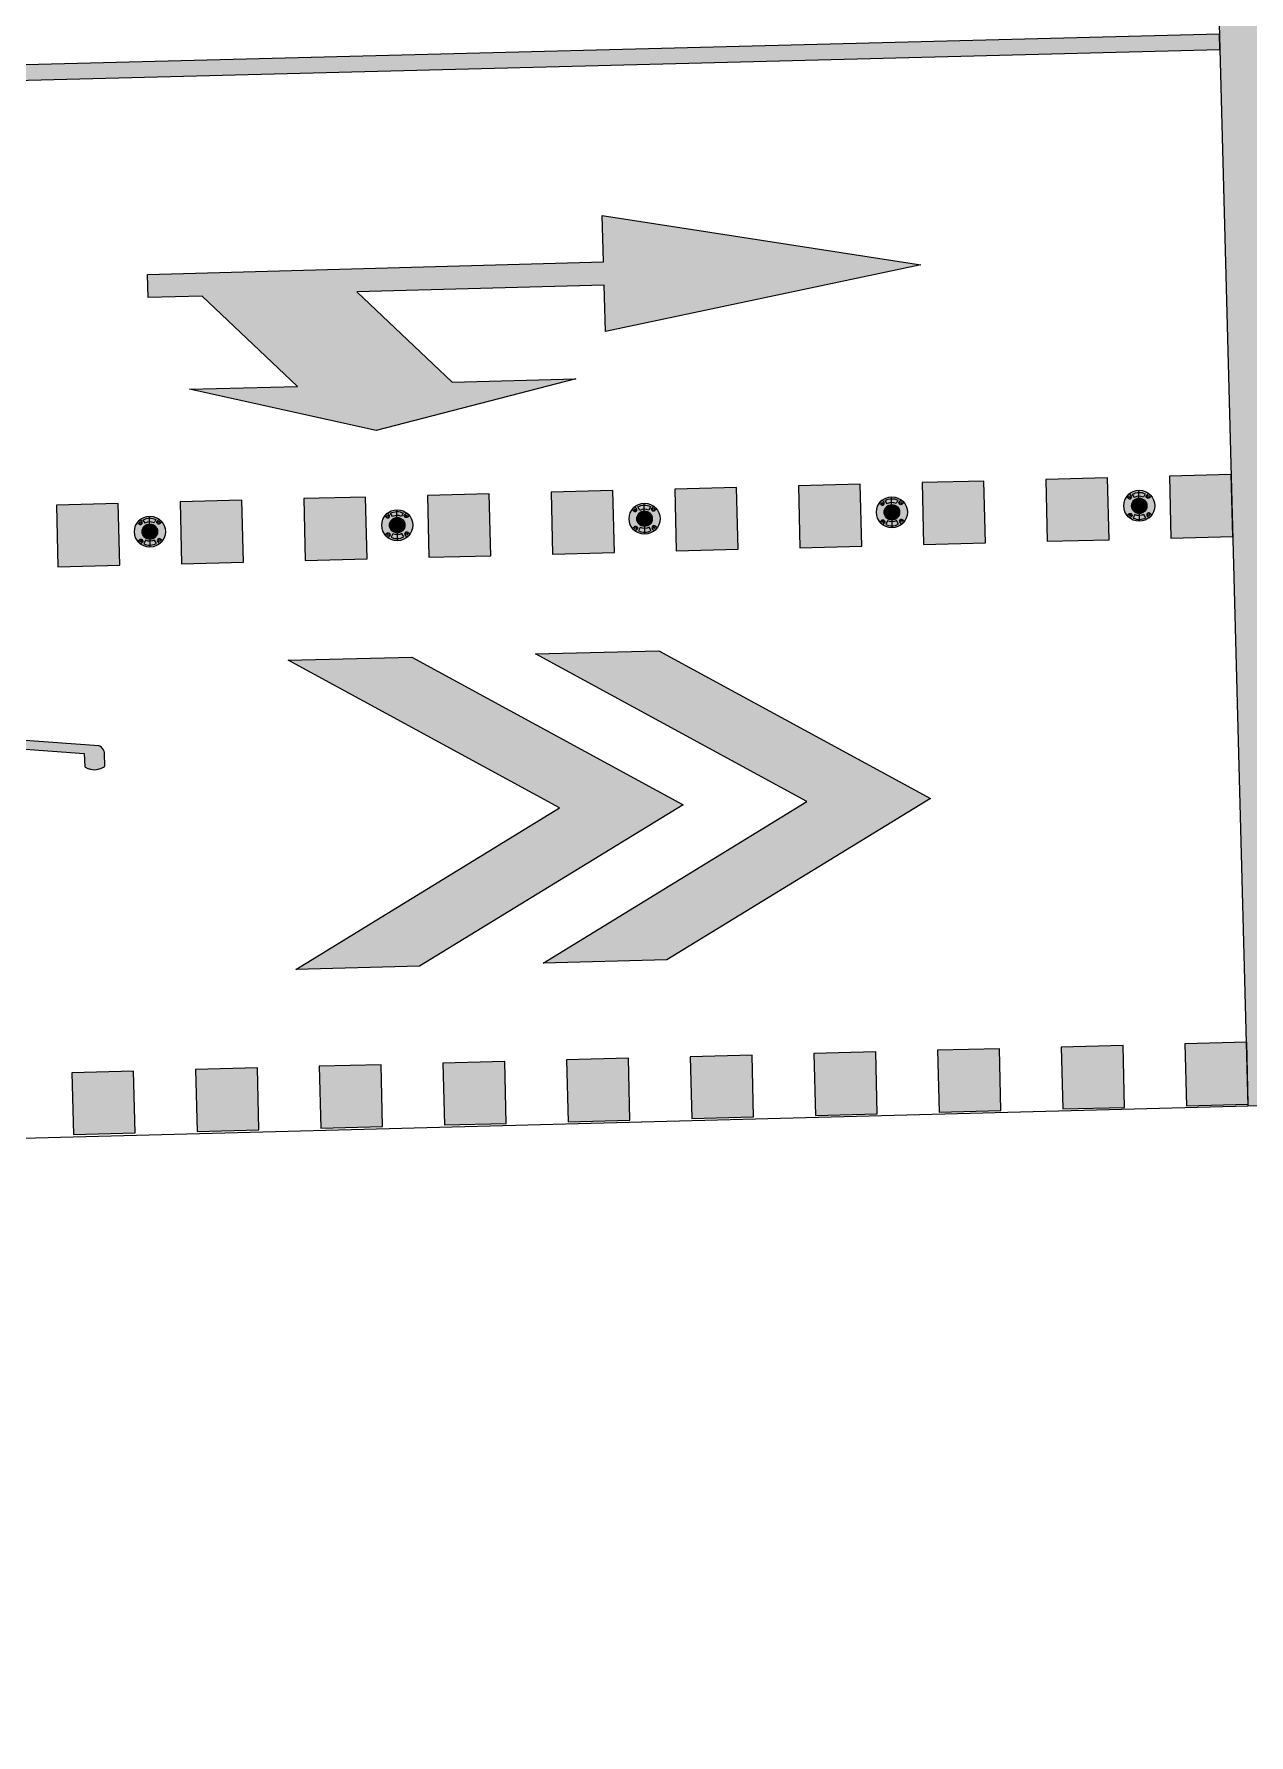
# Model space of a CAD drawing. Header units: metres. Extents: x 668617 to 675126, y 2286318 to 2293677.
# Drawn here: x 670045.86 to 670053.71, y 2287221.15 to 2287232.15 of the extents above; entities that cross this region are included whole.
import ezdxf

# ---------------------------------------------------------------- set-up
doc = ezdxf.new("R2010")
doc.units = ezdxf.units.M
doc.header["$MEASUREMENT"] = 0
for name, color, linetype in [('DMTG-B-CuadrosVerdes', 94, 'Continuous'), ('DMTG-M-VIALETON', 92, 'Continuous'), ('DMTG-PB-BANQUETAS', 251, 'Continuous'), ('DMTG-SH-CAJA BICI', 252, 'Continuous'), ('DMTG-SH-FLECHA FRENTE', 252, 'Continuous'), ('DMTG-SH-LINEA DISCONTINUA', 252, 'Continuous'), ('DMTG-SH-SOLO BUS BICI', 252, 'Continuous')]:
    doc.layers.add(name, color=color, linetype=linetype)

# ---------------------------------------------------------------- blocks, each defined once
blk = doc.blocks.new('*U200')
h = blk.add_hatch(color=252)
h.dxf.hatch_style = 1
h.paths.add_polyline_path([(12.453, -1.6), (12.453, -1.2), (0, -1.2), (0, -1.6)])
h.paths.add_polyline_path([(12.453, -5.6), (0, -5.6), (0, -6), (12.453, -6)])
at = {"color": 252}
blk.add_lwpolyline([(0, -6), (12.453, -6), (12.453, -5.6), (0, -5.6)], close=True, dxfattribs=at)
blk = doc.blocks.new('*U181')
h = blk.add_hatch(color=256)
h.dxf.hatch_style = 1
h.paths.add_polyline_path([(-0.005, 3.672), (0.395, 3.672), (0.395, 4.072), (-0.005, 4.072)])
h = blk.add_hatch(color=256)
h.dxf.hatch_style = 1
h.paths.add_polyline_path([(0.795, 3.672), (1.195, 3.672), (1.195, 4.072), (0.795, 4.072)])
h = blk.add_hatch(color=256)
h.dxf.hatch_style = 1
h.paths.add_polyline_path([(0.795, 3.672), (1.195, 3.672), (1.195, 4.072), (0.795, 4.072)])
h = blk.add_hatch(color=256)
h.dxf.hatch_style = 1
h.paths.add_polyline_path([(1.595, 3.672), (1.995, 3.672), (1.995, 4.072), (1.595, 4.072)])
h = blk.add_hatch(color=256)
h.dxf.hatch_style = 1
h.paths.add_polyline_path([(1.595, 3.672), (1.995, 3.672), (1.995, 4.072), (1.595, 4.072)])
h = blk.add_hatch(color=256)
h.dxf.hatch_style = 1
h.paths.add_polyline_path([(2.395, 3.672), (2.795, 3.672), (2.795, 4.072), (2.395, 4.072)])
h = blk.add_hatch(color=256)
h.dxf.hatch_style = 1
h.paths.add_polyline_path([(2.395, 3.672), (2.795, 3.672), (2.795, 4.072), (2.395, 4.072)])
h = blk.add_hatch(color=256)
h.dxf.hatch_style = 1
h.paths.add_polyline_path([(3.195, 3.672), (3.595, 3.672), (3.595, 4.072), (3.195, 4.072)])
h = blk.add_hatch(color=256)
h.dxf.hatch_style = 1
h.paths.add_polyline_path([(3.195, 3.672), (3.595, 3.672), (3.595, 4.072), (3.195, 4.072)])
h = blk.add_hatch(color=256)
h.dxf.hatch_style = 1
h.paths.add_polyline_path([(3.995, 3.672), (4.395, 3.672), (4.395, 4.072), (3.995, 4.072)])
h = blk.add_hatch(color=256)
h.dxf.hatch_style = 1
h.paths.add_polyline_path([(3.995, 3.672), (4.395, 3.672), (4.395, 4.072), (3.995, 4.072)])
h = blk.add_hatch(color=256)
h.dxf.hatch_style = 1
h.paths.add_polyline_path([(4.795, 3.672), (5.195, 3.672), (5.195, 4.072), (4.795, 4.072)])
h = blk.add_hatch(color=256)
h.dxf.hatch_style = 1
h.paths.add_polyline_path([(4.795, 3.672), (5.195, 3.672), (5.195, 4.072), (4.795, 4.072)])
h = blk.add_hatch(color=256)
h.dxf.hatch_style = 1
h.paths.add_polyline_path([(5.595, 3.672), (5.995, 3.672), (5.995, 4.072), (5.595, 4.072)])
h = blk.add_hatch(color=256)
h.dxf.hatch_style = 1
h.paths.add_polyline_path([(5.595, 3.672), (5.995, 3.672), (5.995, 4.072), (5.595, 4.072)])
h = blk.add_hatch(color=256)
h.dxf.hatch_style = 1
h.paths.add_polyline_path([(6.395, 3.672), (6.795, 3.672), (6.795, 4.072), (6.395, 4.072)])
h = blk.add_hatch(color=256)
h.dxf.hatch_style = 1
h.paths.add_polyline_path([(6.395, 3.672), (6.795, 3.672), (6.795, 4.072), (6.395, 4.072)])
h = blk.add_hatch(color=256)
h.dxf.hatch_style = 1
h.paths.add_polyline_path([(7.195, 3.672), (7.595, 3.672), (7.595, 4.072), (7.195, 4.072)])
h = blk.add_hatch(color=256)
h.dxf.hatch_style = 1
h.paths.add_polyline_path([(7.195, 3.672), (7.595, 3.672), (7.595, 4.072), (7.195, 4.072)])
h = blk.add_hatch(color=256)
h.dxf.hatch_style = 1
h.paths.add_polyline_path([(0, 0), (0.4, 0), (0.4, 0.4), (0, 0.4)])
h = blk.add_hatch(color=256)
h.dxf.hatch_style = 1
h.paths.add_polyline_path([(0.8, 0), (1.2, 0), (1.2, 0.4), (0.8, 0.4)])
h = blk.add_hatch(color=256)
h.dxf.hatch_style = 1
h.paths.add_polyline_path([(0.8, 0), (1.2, 0), (1.2, 0.4), (0.8, 0.4)])
h = blk.add_hatch(color=256)
h.dxf.hatch_style = 1
h.paths.add_polyline_path([(1.6, 0), (2, 0), (2, 0.4), (1.6, 0.4)])
h = blk.add_hatch(color=256)
h.dxf.hatch_style = 1
h.paths.add_polyline_path([(1.6, 0), (2, 0), (2, 0.4), (1.6, 0.4)])
h = blk.add_hatch(color=256)
h.dxf.hatch_style = 1
h.paths.add_polyline_path([(2.4, 0), (2.8, 0), (2.8, 0.4), (2.4, 0.4)])
h = blk.add_hatch(color=256)
h.dxf.hatch_style = 1
h.paths.add_polyline_path([(2.4, 0), (2.8, 0), (2.8, 0.4), (2.4, 0.4)])
h = blk.add_hatch(color=256)
h.dxf.hatch_style = 1
h.paths.add_polyline_path([(3.2, 0), (3.6, 0), (3.6, 0.4), (3.2, 0.4)])
h = blk.add_hatch(color=256)
h.dxf.hatch_style = 1
h.paths.add_polyline_path([(3.2, 0), (3.6, 0), (3.6, 0.4), (3.2, 0.4)])
h = blk.add_hatch(color=256)
h.dxf.hatch_style = 1
h.paths.add_polyline_path([(4, 0), (4.4, 0), (4.4, 0.4), (4, 0.4)])
h = blk.add_hatch(color=256)
h.dxf.hatch_style = 1
h.paths.add_polyline_path([(4, 0), (4.4, 0), (4.4, 0.4), (4, 0.4)])
h = blk.add_hatch(color=256)
h.dxf.hatch_style = 1
h.paths.add_polyline_path([(4.8, 0), (5.2, 0), (5.2, 0.4), (4.8, 0.4)])
h = blk.add_hatch(color=256)
h.dxf.hatch_style = 1
h.paths.add_polyline_path([(4.8, 0), (5.2, 0), (5.2, 0.4), (4.8, 0.4)])
h = blk.add_hatch(color=256)
h.dxf.hatch_style = 1
h.paths.add_polyline_path([(5.6, 0), (6, 0), (6, 0.4), (5.6, 0.4)])
h = blk.add_hatch(color=256)
h.dxf.hatch_style = 1
h.paths.add_polyline_path([(5.6, 0), (6, 0), (6, 0.4), (5.6, 0.4)])
h = blk.add_hatch(color=256)
h.dxf.hatch_style = 1
h.paths.add_polyline_path([(6.4, 0), (6.8, 0), (6.8, 0.4), (6.4, 0.4)])
h = blk.add_hatch(color=256)
h.dxf.hatch_style = 1
h.paths.add_polyline_path([(6.4, 0), (6.8, 0), (6.8, 0.4), (6.4, 0.4)])
h = blk.add_hatch(color=256)
h.dxf.hatch_style = 1
h.paths.add_polyline_path([(7.2, 0), (7.6, 0), (7.6, 0.4), (7.2, 0.4)])
h = blk.add_hatch(color=256)
h.dxf.hatch_style = 1
h.paths.add_polyline_path([(7.2, 0), (7.6, 0), (7.6, 0.4), (7.2, 0.4)])
for points in [[(-0.005, 3.672), (0.395, 3.672), (0.395, 4.072), (-0.005, 4.072)], [(0.795, 3.672), (1.195, 3.672), (1.195, 4.072), (0.795, 4.072)], [(0.795, 3.672), (1.195, 3.672), (1.195, 4.072), (0.795, 4.072)], [(1.595, 3.672), (1.995, 3.672), (1.995, 4.072), (1.595, 4.072)], [(1.595, 3.672), (1.995, 3.672), (1.995, 4.072), (1.595, 4.072)], [(2.395, 3.672), (2.795, 3.672), (2.795, 4.072), (2.395, 4.072)], [(2.395, 3.672), (2.795, 3.672), (2.795, 4.072), (2.395, 4.072)], [(3.195, 3.672), (3.595, 3.672), (3.595, 4.072), (3.195, 4.072)], [(3.195, 3.672), (3.595, 3.672), (3.595, 4.072), (3.195, 4.072)], [(3.995, 3.672), (4.395, 3.672), (4.395, 4.072), (3.995, 4.072)], [(3.995, 3.672), (4.395, 3.672), (4.395, 4.072), (3.995, 4.072)], [(4.795, 3.672), (5.195, 3.672), (5.195, 4.072), (4.795, 4.072)], [(4.795, 3.672), (5.195, 3.672), (5.195, 4.072), (4.795, 4.072)], [(5.595, 3.672), (5.995, 3.672), (5.995, 4.072), (5.595, 4.072)], [(5.595, 3.672), (5.995, 3.672), (5.995, 4.072), (5.595, 4.072)], [(6.395, 3.672), (6.795, 3.672), (6.795, 4.072), (6.395, 4.072)], [(6.395, 3.672), (6.795, 3.672), (6.795, 4.072), (6.395, 4.072)], [(7.195, 3.672), (7.595, 3.672), (7.595, 4.072), (7.195, 4.072)], [(7.195, 3.672), (7.595, 3.672), (7.595, 4.072), (7.195, 4.072)], [(0, 0), (0.4, 0), (0.4, 0.4), (0, 0.4)], [(0.8, 0), (1.2, 0), (1.2, 0.4), (0.8, 0.4)], [(0.8, 0), (1.2, 0), (1.2, 0.4), (0.8, 0.4)], [(1.6, 0), (2, 0), (2, 0.4), (1.6, 0.4)], [(1.6, 0), (2, 0), (2, 0.4), (1.6, 0.4)], [(2.4, 0), (2.8, 0), (2.8, 0.4), (2.4, 0.4)], [(2.4, 0), (2.8, 0), (2.8, 0.4), (2.4, 0.4)], [(3.2, 0), (3.6, 0), (3.6, 0.4), (3.2, 0.4)], [(3.2, 0), (3.6, 0), (3.6, 0.4), (3.2, 0.4)], [(4, 0), (4.4, 0), (4.4, 0.4), (4, 0.4)], [(4, 0), (4.4, 0), (4.4, 0.4), (4, 0.4)], [(4.8, 0), (5.2, 0), (5.2, 0.4), (4.8, 0.4)], [(4.8, 0), (5.2, 0), (5.2, 0.4), (4.8, 0.4)], [(5.6, 0), (6, 0), (6, 0.4), (5.6, 0.4)], [(5.6, 0), (6, 0), (6, 0.4), (5.6, 0.4)], [(6.4, 0), (6.8, 0), (6.8, 0.4), (6.4, 0.4)], [(6.4, 0), (6.8, 0), (6.8, 0.4), (6.4, 0.4)], [(7.2, 0), (7.6, 0), (7.6, 0.4), (7.2, 0.4)], [(7.2, 0), (7.6, 0), (7.6, 0.4), (7.2, 0.4)]]:
    blk.add_lwpolyline(points, close=True)
blk = doc.blocks.new('*U228')
at = {"ltscale": 50}
h = blk.add_hatch(color=252, dxfattribs=at)
h.dxf.hatch_style = 1
h.paths.add_polyline_path([(49.363, -16.922), (50.363, -15.192), (51.363, -16.922), (51.363, -16.123), (50.363, -14.392), (49.363, -16.123)])
h = blk.add_hatch(color=252, dxfattribs=at)
h.dxf.hatch_style = 1
h.paths.add_polyline_path([(49.363, -18.522), (50.363, -16.791), (51.363, -18.522), (51.363, -17.722), (50.363, -15.991), (49.363, -17.722)])
h = blk.add_hatch(color=252)
h.dxf.hatch_style = 1
h.paths.add_polyline_path([(51.416, -21.845), (51.411, -21.779), (51.402, -21.706), (51.396, -21.656), (51.387, -21.604), (51.378, -21.556), (51.369, -21.511), (51.36, -21.471), (51.348, -21.422), (51.339, -21.391), (51.329, -21.357), (51.316, -21.317), (51.301, -21.273), (51.28, -21.222), (51.257, -21.17), (51.233, -21.122), (51.212, -21.086), (51.189, -21.05), (51.17, -21.025), (51.149, -21), (51.134, -20.983), (51.118, -20.967), (51.104, -20.956), (51.084, -20.94), (51.065, -20.928), (51.048, -20.919), (51.029, -20.912), (51.011, -20.907), (50.993, -20.903), (50.972, -20.902), (50.967, -20.902), (50.953, -20.903), (50.938, -20.906), (50.925, -20.909), (50.911, -20.914), (50.897, -20.92), (50.884, -20.927), (50.87, -20.936), (50.857, -20.946), (50.845, -20.956), (50.84, -20.961), (50.832, -20.969), (50.82, -20.982), (50.808, -20.996), (50.802, -21.004), (50.797, -21.011), (50.787, -21.024), (50.782, -21.031), (50.775, -21.042), (50.771, -21.049), (50.765, -21.06), (50.76, -21.069), (50.754, -21.079), (50.749, -21.088), (50.634, -20.952), (50.666, -20.602), (50.73, -20.608), (50.759, -20.582), (50.774, -20.566), (50.767, -20.509), (50.758, -20.477), (50.752, -20.464), (50.748, -20.456), (50.743, -20.448), (50.737, -20.443), (50.733, -20.439), (50.728, -20.437), (50.723, -20.436), (50.715, -20.437), (50.71, -20.439), (50.703, -20.443), (50.677, -20.452), (50.655, -20.456), (50.639, -20.455), (50.608, -20.45), (50.553, -20.435), (50.55, -20.436), (50.543, -20.44), (50.536, -20.445), (50.531, -20.452), (50.526, -20.46), (50.522, -20.469), (50.519, -20.479), (50.514, -20.5), (50.511, -20.522), (50.509, -20.567), (50.565, -20.591), (50.628, -20.598), (50.517, -21.731), (50.494, -21.732), (50.472, -21.731), (50.452, -21.729), (50.431, -21.725), (50.412, -21.72), (50.394, -21.712), (50.377, -21.703), (50.361, -21.69), (50.346, -21.676), (50.332, -21.659), (50.318, -21.639), (50.303, -21.613), (50.291, -21.589), (50.277, -21.557), (50.256, -21.5), (50.215, -21.368), (49.892, -20.264), (49.932, -19.855), (50.017, -19.854), (50.021, -19.851), (50.024, -19.845), (50.027, -19.84), (50.029, -19.834), (50.032, -19.827), (50.033, -19.823), (50.035, -19.817), (50.037, -19.805), (50.039, -19.789), (50.038, -19.778), (50.036, -19.768), (50.035, -19.761), (50.032, -19.751), (50.028, -19.742), (50.025, -19.737), (50.023, -19.732), (50.019, -19.726), (50.016, -19.723), (49.937, -19.723), (49.929, -19.724), (49.92, -19.726), (49.911, -19.73), (49.902, -19.735), (49.894, -19.742), (49.888, -19.753), (49.886, -19.759), (49.769, -20.95), (49.764, -20.947), (49.752, -20.941), (49.738, -20.935), (49.709, -20.925), (49.694, -20.92), (49.682, -20.917), (49.671, -20.915), (49.661, -20.914), (49.658, -20.913), (49.652, -20.914), (49.633, -20.915), (49.615, -20.919), (49.597, -20.925), (49.58, -20.933), (49.563, -20.943), (49.546, -20.955), (49.53, -20.968), (49.514, -20.984), (49.495, -21.006), (49.483, -21.022), (49.469, -21.042), (49.455, -21.065), (49.442, -21.088), (49.428, -21.115), (49.404, -21.169), (49.383, -21.23), (49.363, -21.296), (49.344, -21.378), (49.331, -21.445), (49.316, -21.561), (49.311, -21.613), (49.306, -21.694), (49.304, -21.785), (49.305, -21.889), (49.308, -21.969), (49.315, -22.063), (49.333, -22.203), (49.349, -22.293), (49.356, -22.324), (49.366, -22.365), (49.375, -22.405), (49.389, -22.452), (49.396, -22.478), (49.405, -22.504), (49.424, -22.558), (49.446, -22.614), (49.474, -22.676), (49.502, -22.725), (49.525, -22.762), (49.544, -22.789), (49.568, -22.818), (49.576, -22.827), (49.585, -22.837), (49.593, -22.845), (49.601, -22.853), (49.609, -22.86), (49.618, -22.867), (49.629, -22.876), (49.638, -22.882), (49.648, -22.889), (49.654, -22.893), (49.661, -22.897), (49.672, -22.902), (49.68, -22.905), (49.688, -22.909), (49.695, -22.911), (49.704, -22.914), (49.711, -22.916), (49.718, -22.918), (49.727, -22.919), (49.735, -22.92), (49.742, -22.921), (49.752, -22.922), (49.758, -22.92), (49.768, -22.917), (49.78, -22.914), (49.796, -22.907), (49.812, -22.898), (49.83, -22.887), (49.846, -22.875), (49.862, -22.861), (49.877, -22.847), (49.893, -22.83), (49.908, -22.812), (49.923, -22.792), (49.937, -22.771), (49.95, -22.748), (49.963, -22.726), (49.976, -22.701), (49.998, -22.651), (50.012, -22.617), (50.025, -22.577), (50.042, -22.525), (50.058, -22.461), (50.068, -22.418), (50.081, -22.349), (50.088, -22.299), (50.094, -22.242), (50.101, -22.177), (50.104, -22.108), (50.107, -22.025), (50.106, -21.957), (50.105, -21.928), (50.104, -21.898), (50.102, -21.859), (50.098, -21.811), (50.094, -21.764), (50.087, -21.712), (50.083, -21.677), (50.074, -21.626), (50.064, -21.571), (50.052, -21.51), (50.037, -21.45), (50.022, -21.394), (50.006, -21.344), (49.984, -21.28), (49.965, -21.231), (49.945, -21.187), (49.926, -21.149), (49.901, -21.103), (49.891, -21.088), (49.876, -21.065), (49.852, -21.031), (49.833, -21.009), (49.821, -20.996), (49.862, -20.595), (50.181, -21.673), (50.196, -21.718), (50.207, -21.747), (50.22, -21.779), (50.235, -21.815), (50.248, -21.845), (50.263, -21.873), (50.275, -21.895), (50.288, -21.916), (50.301, -21.937), (50.318, -21.959), (50.334, -21.976), (50.351, -21.993), (50.368, -22.005), (50.381, -22.013), (50.389, -22.017), (50.39, -22.025), (50.391, -22.05), (50.395, -22.08), (50.398, -22.104), (50.402, -22.131), (50.406, -22.15), (50.412, -22.175), (50.421, -22.205), (50.428, -22.225), (50.379, -22.385), (50.355, -22.385), (50.354, -22.386), (50.35, -22.388), (50.347, -22.391), (50.344, -22.396), (50.342, -22.402), (50.34, -22.409), (50.339, -22.417), (50.338, -22.434), (50.341, -22.451), (50.343, -22.459), (50.345, -22.466), (50.348, -22.471), (50.351, -22.476), (50.355, -22.479), (50.359, -22.482), (50.361, -22.482), (50.362, -22.482), (50.457, -22.481), (50.46, -22.48), (50.463, -22.477), (50.466, -22.473), (50.469, -22.467), (50.471, -22.461), (50.472, -22.453), (50.473, -22.437), (50.472, -22.419), (50.468, -22.404), (50.465, -22.398), (50.462, -22.393), (50.458, -22.389), (50.455, -22.386), (50.451, -22.385), (50.45, -22.385), (50.436, -22.385), (50.464, -22.296), (50.47, -22.305), (50.484, -22.318), (50.491, -22.324), (50.498, -22.328), (50.505, -22.331), (50.513, -22.334), (50.521, -22.335), (50.524, -22.335), (50.527, -22.335), (50.533, -22.335), (50.544, -22.332), (50.555, -22.327), (50.565, -22.319), (50.574, -22.309), (50.582, -22.298), (50.59, -22.285), (50.597, -22.269), (50.608, -22.237), (50.613, -22.22), (50.621, -22.186), (50.627, -22.149), (50.63, -22.115), (50.632, -22.099), (50.633, -22.088), (50.634, -22.074), (50.641, -22.133), (50.648, -22.175), (50.661, -22.249), (50.674, -22.313), (50.689, -22.375), (50.705, -22.434), (50.726, -22.498), (50.762, -22.596), (50.789, -22.654), (50.816, -22.706), (50.841, -22.745), (50.868, -22.784), (50.899, -22.821), (50.921, -22.842), (50.939, -22.859), (50.952, -22.869), (50.967, -22.879), (50.972, -22.882), (50.986, -22.889), (50.998, -22.895), (51.004, -22.897), (51.019, -22.903), (51.037, -22.907), (51.054, -22.91), (51.063, -22.91), (51.07, -22.91), (51.076, -22.91), (51.084, -22.909), (51.103, -22.906), (51.121, -22.901), (51.138, -22.894), (51.155, -22.885), (51.173, -22.873), (51.189, -22.861), (51.205, -22.846), (51.22, -22.83), (51.236, -22.812), (51.25, -22.792), (51.262, -22.774), (51.278, -22.747), (51.291, -22.724), (51.303, -22.698), (51.317, -22.667), (51.324, -22.65), (51.329, -22.636), (51.334, -22.621), (51.339, -22.61), (51.343, -22.597), (51.349, -22.577), (51.358, -22.548), (51.364, -22.526), (51.37, -22.503), (51.376, -22.477), (51.382, -22.449), (51.387, -22.426), (51.391, -22.403), (51.396, -22.373), (51.401, -22.34), (51.409, -22.285), (51.416, -22.21), (51.42, -22.145), (51.422, -22.075), (51.423, -22.025), (51.421, -21.926)])
h.paths.add_polyline_path([(50.974, -21.956), (50.976, -21.97), (50.979, -21.98), (50.982, -21.992), (50.987, -22.006), (50.993, -22.019), (50.997, -22.026), (51.001, -22.031), (51.008, -22.04), (51.016, -22.046), (51.023, -22.049), (51.027, -22.05), (51.032, -22.049), (51.037, -22.048), (51.042, -22.045), (51.046, -22.041), (51.05, -22.037), (51.054, -22.031), (51.058, -22.024), (51.064, -22.009), (51.069, -21.99), (51.073, -21.969), (51.074, -21.946), (51.074, -21.921), (51.073, -21.903), (51.07, -21.88), (51.066, -21.86), (51.061, -21.843), (51.055, -21.827), (51.049, -21.814), (51.041, -21.803), (51.033, -21.794), (51.028, -21.79), (50.814, -21.245), (50.826, -21.224), (50.845, -21.195), (50.857, -21.18), (50.869, -21.166), (50.88, -21.154), (50.891, -21.145), (50.902, -21.136), (50.912, -21.129), (50.923, -21.123), (50.933, -21.119), (50.944, -21.115), (50.955, -21.112), (50.965, -21.111), (50.977, -21.111), (50.985, -21.112), (51.002, -21.114), (51.011, -21.116), (51.027, -21.121), (51.048, -21.129), (51.064, -21.138), (51.085, -21.153), (51.099, -21.165), (51.112, -21.178), (51.125, -21.192), (51.138, -21.208), (51.149, -21.224), (51.162, -21.241), (51.174, -21.262), (51.184, -21.279), (51.194, -21.297), (51.204, -21.318), (51.216, -21.343), (51.231, -21.377), (51.247, -21.42), (51.264, -21.47), (51.281, -21.531), (51.301, -21.616), (51.32, -21.731), (51.332, -21.843), (51.337, -21.936), (51.339, -22.05), (51.332, -22.147), (51.324, -22.229), (51.316, -22.284), (51.3, -22.364), (51.278, -22.438), (51.253, -22.514), (51.216, -22.583), (51.197, -22.612), (51.18, -22.634), (51.158, -22.656), (51.14, -22.671), (51.124, -22.681), (51.109, -22.689), (51.097, -22.693), (51.081, -22.697), (51.059, -22.699), (51.049, -22.699), (51.033, -22.697), (51.02, -22.694), (51.005, -22.689), (50.977, -22.675), (50.962, -22.664), (50.941, -22.647), (50.919, -22.623), (50.899, -22.599), (50.881, -22.575), (50.864, -22.547), (50.844, -22.511), (50.829, -22.481), (50.81, -22.438), (50.794, -22.395), (50.779, -22.349), (50.766, -22.306), (50.755, -22.263), (50.744, -22.217), (50.735, -22.174), (50.726, -22.118), (50.719, -22.075), (50.715, -22.039), (50.711, -21.992), (50.705, -21.923), (50.703, -21.882)], flags=16)
h.paths.add_polyline_path([(50.704, -21.725), (50.706, -21.685), (50.71, -21.637), (50.714, -21.601), (50.717, -21.575), (50.721, -21.549), (50.724, -21.53), (50.726, -21.516), (50.729, -21.503), (50.731, -21.488), (50.734, -21.474), (50.737, -21.46), (50.741, -21.445), (50.744, -21.432), (50.749, -21.415), (50.753, -21.398), (50.759, -21.379), (50.765, -21.36), (50.77, -21.344), (50.776, -21.328), (50.782, -21.312), (50.788, -21.299), (50.949, -21.711)], flags=16)
h.paths.add_polyline_path([(50.615, -21.729), (50.565, -21.731), (50.631, -21.043), (50.683, -21.103), (50.721, -21.151), (50.687, -21.245), (50.659, -21.358), (50.639, -21.47), (50.632, -21.531)], flags=16)
h.paths.add_polyline_path([(50.567, -21.924), (50.571, -21.936), (50.574, -21.95), (50.58, -21.976), (50.582, -21.988), (50.584, -22.004), (50.586, -22.028), (50.586, -22.05), (50.586, -22.065), (50.585, -22.097), (50.584, -22.103), (50.582, -22.121), (50.579, -22.137), (50.575, -22.151), (50.572, -22.164), (50.569, -22.171), (50.565, -22.18), (50.562, -22.187), (50.559, -22.193), (50.553, -22.203), (50.547, -22.21), (50.541, -22.216), (50.538, -22.218), (50.535, -22.22), (50.528, -22.223), (50.522, -22.224), (50.514, -22.224), (50.507, -22.223), (50.5, -22.219), (50.494, -22.215), (50.49, -22.211), (50.53, -22.082), (50.531, -22.078), (50.531, -22.074), (50.532, -22.07), (50.532, -22.066), (50.532, -22.059), (50.532, -22.053), (50.531, -22.05), (50.531, -22.046), (50.53, -22.04), (50.529, -22.035), (50.528, -22.031), (50.528, -22.029), (50.526, -22.025), (50.525, -22.021), (50.524, -22.018), (50.522, -22.014), (50.521, -22.011), (50.519, -22.008), (50.517, -22.006), (50.515, -22.004), (50.514, -22.003), (50.513, -22.003), (50.512, -22.002), (50.511, -22.002), (50.511, -22.001), (50.51, -22.001), (50.509, -22.001), (50.509, -22.001), (50.509, -22.001), (50.508, -22.001), (50.507, -22.001), (50.507, -22.001), (50.506, -22.001), (50.505, -22.001), (50.504, -22.001), (50.503, -22.001), (50.502, -22.002), (50.501, -22.003), (50.5, -22.003), (50.5, -22.004), (50.498, -22.005), (50.497, -22.007), (50.497, -22.008), (50.496, -22.01), (50.495, -22.012), (50.494, -22.014), (50.492, -22.018), (50.453, -22.145), (50.448, -22.128), (50.442, -22.105), (50.437, -22.077), (50.435, -22.053), (50.433, -22.035), (50.433, -22.017), (50.433, -21.985), (50.436, -21.957), (50.438, -21.939), (50.441, -21.925), (50.446, -21.906), (50.449, -21.898), (50.452, -21.89), (50.454, -21.885), (50.457, -21.878), (50.462, -21.87), (50.466, -21.864), (50.472, -21.855), (50.479, -21.849), (50.485, -21.845), (50.492, -21.842), (50.5, -21.841), (50.508, -21.842), (50.515, -21.845), (50.521, -21.848), (50.527, -21.853), (50.532, -21.858), (50.537, -21.863), (50.543, -21.871), (50.551, -21.884), (50.557, -21.897), (50.563, -21.912)], flags=16)
h.paths.add_polyline_path([(50.021, -21.902), (50.023, -21.964), (50.023, -22.042), (50.021, -22.131), (50.012, -22.234), (49.989, -22.354), (49.966, -22.448), (49.945, -22.506), (49.925, -22.553), (49.887, -22.619), (49.859, -22.654), (49.837, -22.674), (49.82, -22.687), (49.807, -22.695), (49.791, -22.702), (49.775, -22.707), (49.76, -22.71), (49.743, -22.712), (49.727, -22.71), (49.712, -22.708), (49.694, -22.702), (49.679, -22.695), (49.663, -22.686), (49.646, -22.675), (49.632, -22.663), (49.619, -22.652), (49.608, -22.64), (49.601, -22.632), (49.588, -22.615), (49.576, -22.6), (49.563, -22.58), (49.549, -22.559), (49.539, -22.541), (49.532, -22.528), (49.525, -22.514), (49.515, -22.493), (49.509, -22.48), (49.5, -22.46), (49.493, -22.441), (49.484, -22.42), (49.476, -22.397), (49.468, -22.372), (49.459, -22.343), (49.452, -22.319), (49.442, -22.281), (49.434, -22.252), (49.428, -22.222), (49.423, -22.196), (49.415, -22.158), (49.409, -22.12), (49.404, -22.086), (49.399, -22.04), (49.395, -22.005), (49.392, -21.962), (49.39, -21.932), (49.389, -21.902), (49.387, -21.844), (49.388, -21.766), (49.391, -21.693), (49.397, -21.632), (49.41, -21.536), (49.428, -21.447), (49.444, -21.387), (49.468, -21.321), (49.496, -21.261), (49.519, -21.224), (49.535, -21.202), (49.556, -21.178), (49.575, -21.16), (49.593, -21.146), (49.608, -21.139), (49.624, -21.132), (49.634, -21.128), (49.645, -21.126), (49.667, -21.123), (49.689, -21.125), (49.711, -21.131), (49.73, -21.139), (49.749, -21.15), (49.688, -21.788), (49.684, -21.79), (49.679, -21.793), (49.675, -21.797), (49.671, -21.803), (49.664, -21.816), (49.659, -21.831), (49.654, -21.85), (49.651, -21.872), (49.649, -21.893), (49.65, -21.919), (49.652, -21.945), (49.657, -21.969), (49.662, -21.991), (49.67, -22.011), (49.674, -22.02), (49.678, -22.027), (49.682, -22.033), (49.684, -22.035), (49.688, -22.039), (49.692, -22.043), (49.698, -22.047), (49.703, -22.049), (49.708, -22.049), (49.714, -22.049), (49.719, -22.047), (49.724, -22.044), (49.728, -22.039), (49.733, -22.033), (49.737, -22.027), (49.74, -22.019), (49.744, -22.011), (49.749, -21.991), (49.753, -21.969), (49.755, -21.944), (49.754, -21.918), (49.753, -21.895), (49.749, -21.874), (49.745, -21.855), (49.739, -21.837), (49.802, -21.195), (49.824, -21.221), (49.844, -21.248), (49.865, -21.282), (49.882, -21.313), (49.9, -21.351), (49.919, -21.395), (49.934, -21.436), (49.951, -21.486), (49.963, -21.531), (49.975, -21.577), (49.986, -21.63), (49.993, -21.664), (50.003, -21.723), (50.011, -21.784), (50.016, -21.834)], flags=16)
for points in [[(49.363, -16.922), (49.363, -16.123), (50.363, -14.392), (51.363, -16.123), (51.363, -16.922), (50.363, -15.192), (49.363, -16.922)], [(49.363, -18.522), (49.363, -17.722), (50.363, -15.991), (51.363, -17.722), (51.363, -18.522), (50.363, -16.791), (49.363, -18.522)], [(49.892, -20.264), (49.932, -19.855), (50.017, -19.854), (50.021, -19.851), (50.024, -19.845), (50.027, -19.84), (50.029, -19.834), (50.032, -19.827), (50.033, -19.823), (50.035, -19.817), (50.037, -19.805), (50.039, -19.789), (50.038, -19.778), (50.036, -19.768), (50.035, -19.761), (50.032, -19.751), (50.028, -19.742), (50.025, -19.737), (50.023, -19.732), (50.019, -19.726), (50.016, -19.723), (49.937, -19.723), (49.929, -19.724), (49.92, -19.726), (49.911, -19.73), (49.902, -19.735), (49.894, -19.742), (49.888, -19.753), (49.886, -19.759), (49.769, -20.95)], [(49.856, -20.063), (49.856, -20.063)]]:
    blk.add_lwpolyline(points)
blk = doc.blocks.new('*U156')
blk.add_hatch(color=252).paths.add_polyline_path([(0.001, -0.05), (44.99, 1.032), (44.988, 1.132), (-0.001, 0.05)])
blk.add_lwpolyline([(0.001, -0.05), (44.99, 1.032), (44.988, 1.132), (-0.001, 0.05)], close=True)
blk = doc.blocks.new('*U107')
blk.add_hatch(color=252).paths.add_polyline_path([(-2.138, 5.138), (-2.138, 4.788), (-1.988, 4.788), (-1.988, 7.738), (-1.688, 7.738), (-2.063, 9.788), (-2.438, 7.738), (-2.138, 7.738), (-2.138, 6.138), (-2.738, 6.738), (-2.738, 7.538), (-3.038, 6.238), (-2.738, 5.038), (-2.738, 5.738)])
at = {"color": 252}
blk.add_lwpolyline([(-2.138, 5.138), (-2.138, 4.788), (-1.988, 4.788), (-1.988, 7.738), (-1.688, 7.738), (-2.063, 9.788), (-2.438, 7.738), (-2.138, 7.738), (-2.138, 6.138), (-2.738, 6.738), (-2.738, 7.538), (-3.038, 6.238), (-2.738, 5.038), (-2.738, 5.738)], close=True, dxfattribs=at)
blk = doc.blocks.new('*U182')
at = {"true_color": 0x58ba48}
h = blk.add_hatch(color=85, dxfattribs=at)
h.dxf.hatch_style = 1
h.paths.add_polyline_path([(46.564, 11.51, 1), (46.664, 11.51, 1)], flags=0)
h.paths.add_polyline_path([(46.563, 11.579), (46.552, 11.589, 0.062746), (46.535, 11.572), (46.546, 11.561, 0.413879), (46.563, 11.561, 0.414549)], flags=17)
h.paths.add_polyline_path([(46.561, 11.57, -1), (46.548, 11.57, -1)], flags=16)
h.paths.add_polyline_path([(46.564, 11.51, 1), (46.664, 11.51, 1)], flags=16)
h.paths.add_polyline_path([(46.675, 11.589), (46.664, 11.579, 0.413879), (46.664, 11.561, 0.414549), (46.682, 11.561), (46.693, 11.572, 0.062746)], flags=17)
h.paths.add_polyline_path([(46.679, 11.57, -1), (46.667, 11.57, -1)], flags=16)
h.paths.add_polyline_path([(46.693, 11.449), (46.682, 11.46, 0.413879), (46.664, 11.46, 0.414549), (46.664, 11.442), (46.675, 11.431, 0.062746)], flags=17)
h.paths.add_polyline_path([(46.667, 11.451, -1), (46.679, 11.451, -1)], flags=16)
h.paths.add_polyline_path([(46.563, 11.46, 0.414549), (46.546, 11.46), (46.535, 11.449, 0.062746), (46.552, 11.431), (46.563, 11.442, 0.413879)], flags=17)
h.paths.add_polyline_path([(46.548, 11.451, -1), (46.561, 11.451, -1)], flags=16)
h.paths.add_polyline_path([(46.693, 11.572), (46.682, 11.561, -0.414549), (46.664, 11.561, -0.413879), (46.664, 11.579), (46.675, 11.589, 0.342564), (46.552, 11.589), (46.563, 11.579, -0.414549), (46.563, 11.561, -0.413879), (46.546, 11.561), (46.535, 11.572, 0.166532), (46.514, 11.51, 0.166532), (46.535, 11.449), (46.546, 11.46, -0.414549), (46.563, 11.46, -0.413879), (46.563, 11.442), (46.552, 11.431, 0.342564), (46.675, 11.431), (46.664, 11.442, -0.414549), (46.664, 11.46, -0.413879), (46.682, 11.46), (46.693, 11.449, 0.166532), (46.714, 11.51, 0.166532)])
h.paths.add_polyline_path([(46.664, 11.51, -1), (46.564, 11.51, -1)], flags=0)
h.paths.add_polyline_path([(46.643, 11.566, 0.245947), (46.585, 11.566), (46.573, 11.588, -0.245947), (46.654, 11.588)], flags=16)
h.paths.add_polyline_path([(46.643, 11.455), (46.654, 11.433, -0.245947), (46.573, 11.433), (46.585, 11.455, 0.245947)], flags=16)
h = blk.add_hatch(color=85, dxfattribs=at)
h.dxf.hatch_style = 1
h.paths.add_polyline_path([(46.564, 11.51, 1), (46.664, 11.51, 1)])
at = {"true_color": 0xc7c8ca}
h = blk.add_hatch(color=9, dxfattribs=at)
h.dxf.hatch_style = 1
h.paths.add_polyline_path([(46.654, 11.588, 0.245947), (46.573, 11.588), (46.585, 11.566, -0.245947), (46.643, 11.566)])
h.paths.add_polyline_path([(46.654, 11.433), (46.643, 11.455, -0.245947), (46.585, 11.455), (46.573, 11.433, 0.245947)])
at = {"true_color": 0x58ba48}
h = blk.add_hatch(color=85, dxfattribs=at)
h.dxf.hatch_style = 1
h.paths.add_polyline_path([(48.164, 11.51, 1), (48.264, 11.51, 1)], flags=0)
h.paths.add_polyline_path([(48.163, 11.578), (48.152, 11.589, 0.062746), (48.135, 11.572), (48.146, 11.561, 0.413879), (48.163, 11.561, 0.414549)], flags=17)
h.paths.add_polyline_path([(48.161, 11.57, -1), (48.148, 11.57, -1)], flags=16)
h.paths.add_polyline_path([(48.164, 11.51, 1), (48.264, 11.51, 1)], flags=16)
h.paths.add_polyline_path([(48.275, 11.589), (48.264, 11.578, 0.413879), (48.264, 11.561, 0.414549), (48.282, 11.561), (48.293, 11.572, 0.062746)], flags=17)
h.paths.add_polyline_path([(48.279, 11.57, -1), (48.267, 11.57, -1)], flags=16)
h.paths.add_polyline_path([(48.293, 11.449), (48.282, 11.46, 0.413879), (48.264, 11.46, 0.414549), (48.264, 11.442), (48.275, 11.431, 0.062746)], flags=17)
h.paths.add_polyline_path([(48.267, 11.451, -1), (48.279, 11.451, -1)], flags=16)
h.paths.add_polyline_path([(48.163, 11.46, 0.414549), (48.146, 11.46), (48.135, 11.449, 0.062746), (48.152, 11.431), (48.163, 11.442, 0.413879)], flags=17)
h.paths.add_polyline_path([(48.148, 11.451, -1), (48.161, 11.451, -1)], flags=16)
h.paths.add_polyline_path([(48.293, 11.572), (48.282, 11.561, -0.414549), (48.264, 11.561, -0.413879), (48.264, 11.578), (48.275, 11.589, 0.342564), (48.152, 11.589), (48.163, 11.578, -0.414549), (48.163, 11.561, -0.413879), (48.146, 11.561), (48.135, 11.572, 0.166532), (48.114, 11.51, 0.166532), (48.135, 11.449), (48.146, 11.46, -0.414549), (48.163, 11.46, -0.413879), (48.163, 11.442), (48.152, 11.431, 0.342564), (48.275, 11.431), (48.264, 11.442, -0.414549), (48.264, 11.46, -0.413879), (48.282, 11.46), (48.293, 11.449, 0.166532), (48.314, 11.51, 0.166532)])
h.paths.add_polyline_path([(48.264, 11.51, -1), (48.164, 11.51, -1)], flags=0)
h.paths.add_polyline_path([(48.243, 11.566, 0.245947), (48.185, 11.566), (48.173, 11.588, -0.245947), (48.254, 11.588)], flags=16)
h.paths.add_polyline_path([(48.243, 11.455), (48.254, 11.433, -0.245947), (48.173, 11.433), (48.185, 11.455, 0.245947)], flags=16)
h = blk.add_hatch(color=85, dxfattribs=at)
h.dxf.hatch_style = 1
h.paths.add_polyline_path([(48.164, 11.51, 1), (48.264, 11.51, 1)])
at = {"true_color": 0xc7c8ca}
h = blk.add_hatch(color=9, dxfattribs=at)
h.dxf.hatch_style = 1
h.paths.add_polyline_path([(48.254, 11.588, 0.245947), (48.173, 11.588), (48.185, 11.566, -0.245947), (48.243, 11.566)])
h.paths.add_polyline_path([(48.254, 11.433), (48.243, 11.455, -0.245947), (48.185, 11.455), (48.173, 11.433, 0.245947)])
at = {"true_color": 0x58ba48}
h = blk.add_hatch(color=85, dxfattribs=at)
h.dxf.hatch_style = 1
h.paths.add_polyline_path([(49.764, 11.51, 1), (49.864, 11.51, 1)], flags=0)
h.paths.add_polyline_path([(49.763, 11.578), (49.752, 11.589, 0.062746), (49.735, 11.571), (49.746, 11.561, 0.413879), (49.763, 11.561, 0.414549)], flags=17)
h.paths.add_polyline_path([(49.761, 11.57, -1), (49.748, 11.57, -1)], flags=16)
h.paths.add_polyline_path([(49.764, 11.51, 1), (49.864, 11.51, 1)], flags=16)
h.paths.add_polyline_path([(49.875, 11.589), (49.864, 11.578, 0.413879), (49.864, 11.561, 0.414549), (49.882, 11.561), (49.893, 11.571, 0.062746)], flags=17)
h.paths.add_polyline_path([(49.879, 11.57, -1), (49.867, 11.57, -1)], flags=16)
h.paths.add_polyline_path([(49.893, 11.449), (49.882, 11.46, 0.413879), (49.864, 11.46, 0.414549), (49.864, 11.442), (49.875, 11.431, 0.062746)], flags=17)
h.paths.add_polyline_path([(49.867, 11.451, -1), (49.879, 11.451, -1)], flags=16)
h.paths.add_polyline_path([(49.763, 11.46, 0.414549), (49.746, 11.46), (49.735, 11.449, 0.062746), (49.752, 11.431), (49.763, 11.442, 0.413879)], flags=17)
h.paths.add_polyline_path([(49.748, 11.451, -1), (49.761, 11.451, -1)], flags=16)
h.paths.add_polyline_path([(49.893, 11.571), (49.882, 11.561, -0.414549), (49.864, 11.561, -0.413879), (49.864, 11.578), (49.875, 11.589, 0.342564), (49.752, 11.589), (49.763, 11.578, -0.414549), (49.763, 11.561, -0.413879), (49.746, 11.561), (49.735, 11.571, 0.166532), (49.714, 11.51, 0.166532), (49.735, 11.449), (49.746, 11.46, -0.414549), (49.763, 11.46, -0.413879), (49.763, 11.442), (49.752, 11.431, 0.342564), (49.875, 11.431), (49.864, 11.442, -0.414549), (49.864, 11.46, -0.413879), (49.882, 11.46), (49.893, 11.449, 0.166532), (49.914, 11.51, 0.166532)])
h.paths.add_polyline_path([(49.864, 11.51, -1), (49.764, 11.51, -1)], flags=0)
h.paths.add_polyline_path([(49.843, 11.565, 0.245947), (49.785, 11.565), (49.773, 11.588, -0.245947), (49.854, 11.588)], flags=16)
h.paths.add_polyline_path([(49.843, 11.455), (49.854, 11.433, -0.245947), (49.773, 11.433), (49.785, 11.455, 0.245947)], flags=16)
h = blk.add_hatch(color=85, dxfattribs=at)
h.dxf.hatch_style = 1
h.paths.add_polyline_path([(49.764, 11.51, 1), (49.864, 11.51, 1)])
at = {"true_color": 0xc7c8ca}
h = blk.add_hatch(color=9, dxfattribs=at)
h.dxf.hatch_style = 1
h.paths.add_polyline_path([(49.854, 11.588, 0.245947), (49.773, 11.588), (49.785, 11.565, -0.245947), (49.843, 11.565)])
h.paths.add_polyline_path([(49.854, 11.433), (49.843, 11.455, -0.245947), (49.785, 11.455), (49.773, 11.433, 0.245947)])
at = {"true_color": 0x58ba48}
h = blk.add_hatch(color=85, dxfattribs=at)
h.dxf.hatch_style = 1
h.paths.add_polyline_path([(51.364, 11.51, 1), (51.464, 11.51, 1)], flags=0)
h.paths.add_polyline_path([(51.363, 11.578), (51.352, 11.589, 0.062746), (51.335, 11.571), (51.346, 11.561, 0.413879), (51.363, 11.561, 0.414549)], flags=17)
h.paths.add_polyline_path([(51.361, 11.569, -1), (51.348, 11.569, -1)], flags=16)
h.paths.add_polyline_path([(51.364, 11.51, 1), (51.464, 11.51, 1)], flags=16)
h.paths.add_polyline_path([(51.475, 11.589), (51.464, 11.578, 0.413879), (51.464, 11.561, 0.414549), (51.482, 11.561), (51.493, 11.571, 0.062746)], flags=17)
h.paths.add_polyline_path([(51.479, 11.569, -1), (51.467, 11.569, -1)], flags=16)
h.paths.add_polyline_path([(51.493, 11.449), (51.482, 11.459, 0.413879), (51.464, 11.459, 0.414549), (51.464, 11.442), (51.475, 11.431, 0.062746)], flags=17)
h.paths.add_polyline_path([(51.467, 11.451, -1), (51.479, 11.451, -1)], flags=16)
h.paths.add_polyline_path([(51.363, 11.459, 0.414549), (51.346, 11.459), (51.335, 11.449, 0.062746), (51.352, 11.431), (51.363, 11.442, 0.413879)], flags=17)
h.paths.add_polyline_path([(51.348, 11.451, -1), (51.361, 11.451, -1)], flags=16)
h.paths.add_polyline_path([(51.493, 11.571), (51.482, 11.561, -0.414549), (51.464, 11.561, -0.413879), (51.464, 11.578), (51.475, 11.589, 0.342564), (51.352, 11.589), (51.363, 11.578, -0.414549), (51.363, 11.561, -0.413879), (51.346, 11.561), (51.335, 11.571, 0.166532), (51.314, 11.51, 0.166532), (51.335, 11.449), (51.346, 11.459, -0.414549), (51.363, 11.459, -0.413879), (51.363, 11.442), (51.352, 11.431, 0.342564), (51.475, 11.431), (51.464, 11.442, -0.414549), (51.464, 11.459, -0.413879), (51.482, 11.459), (51.493, 11.449, 0.166532), (51.514, 11.51, 0.166532)])
h.paths.add_polyline_path([(51.464, 11.51, -1), (51.364, 11.51, -1)], flags=0)
h.paths.add_polyline_path([(51.443, 11.565, 0.245947), (51.385, 11.565), (51.373, 11.588, -0.245947), (51.454, 11.588)], flags=16)
h.paths.add_polyline_path([(51.443, 11.455), (51.454, 11.432, -0.245947), (51.373, 11.432), (51.385, 11.455, 0.245947)], flags=16)
h = blk.add_hatch(color=85, dxfattribs=at)
h.dxf.hatch_style = 1
h.paths.add_polyline_path([(51.364, 11.51, 1), (51.464, 11.51, 1)])
at = {"true_color": 0xc7c8ca}
h = blk.add_hatch(color=9, dxfattribs=at)
h.dxf.hatch_style = 1
h.paths.add_polyline_path([(51.454, 11.588, 0.245947), (51.373, 11.588), (51.385, 11.565, -0.245947), (51.443, 11.565)])
h.paths.add_polyline_path([(51.454, 11.432), (51.443, 11.455, -0.245947), (51.385, 11.455), (51.373, 11.432, 0.245947)])
at = {"true_color": 0x58ba48}
h = blk.add_hatch(color=85, dxfattribs=at)
h.dxf.hatch_style = 1
h.paths.add_polyline_path([(52.964, 11.51, 1), (53.064, 11.51, 1)], flags=0)
h.paths.add_polyline_path([(52.963, 11.578), (52.952, 11.589, 0.062746), (52.935, 11.571), (52.946, 11.56, 0.413879), (52.963, 11.56, 0.414549)], flags=17)
h.paths.add_polyline_path([(52.961, 11.569, -1), (52.948, 11.569, -1)], flags=16)
h.paths.add_polyline_path([(52.964, 11.51, 1), (53.064, 11.51, 1)], flags=16)
h.paths.add_polyline_path([(53.075, 11.589), (53.064, 11.578, 0.413879), (53.064, 11.56, 0.414549), (53.082, 11.56), (53.093, 11.571, 0.062746)], flags=17)
h.paths.add_polyline_path([(53.079, 11.569, -1), (53.067, 11.569, -1)], flags=16)
h.paths.add_polyline_path([(53.093, 11.449), (53.082, 11.459, 0.413879), (53.064, 11.459, 0.414549), (53.064, 11.442), (53.075, 11.431, 0.062746)], flags=17)
h.paths.add_polyline_path([(53.067, 11.45, -1), (53.079, 11.45, -1)], flags=16)
h.paths.add_polyline_path([(52.963, 11.459, 0.414549), (52.946, 11.459), (52.935, 11.449, 0.062746), (52.952, 11.431), (52.963, 11.442, 0.413879)], flags=17)
h.paths.add_polyline_path([(52.948, 11.45, -1), (52.961, 11.45, -1)], flags=16)
h.paths.add_polyline_path([(53.093, 11.571), (53.082, 11.56, -0.414549), (53.064, 11.56, -0.413879), (53.064, 11.578), (53.075, 11.589, 0.342564), (52.952, 11.589), (52.963, 11.578, -0.414549), (52.963, 11.56, -0.413879), (52.946, 11.56), (52.935, 11.571, 0.166532), (52.914, 11.51, 0.166532), (52.935, 11.449), (52.946, 11.459, -0.414549), (52.963, 11.459, -0.413879), (52.963, 11.442), (52.952, 11.431, 0.342564), (53.075, 11.431), (53.064, 11.442, -0.414549), (53.064, 11.459, -0.413879), (53.082, 11.459), (53.093, 11.449, 0.166532), (53.114, 11.51, 0.166532)])
h.paths.add_polyline_path([(53.064, 11.51, -1), (52.964, 11.51, -1)], flags=0)
h.paths.add_polyline_path([(53.043, 11.565, 0.245947), (52.985, 11.565), (52.973, 11.587, -0.245947), (53.054, 11.587)], flags=16)
h.paths.add_polyline_path([(53.043, 11.454), (53.054, 11.432, -0.245947), (52.973, 11.432), (52.985, 11.454, 0.245947)], flags=16)
h = blk.add_hatch(color=85, dxfattribs=at)
h.dxf.hatch_style = 1
h.paths.add_polyline_path([(52.964, 11.51, 1), (53.064, 11.51, 1)])
at = {"true_color": 0xc7c8ca}
h = blk.add_hatch(color=9, dxfattribs=at)
h.dxf.hatch_style = 1
h.paths.add_polyline_path([(53.054, 11.587, 0.245947), (52.973, 11.587), (52.985, 11.565, -0.245947), (53.043, 11.565)])
h.paths.add_polyline_path([(53.054, 11.432), (53.043, 11.454, -0.245947), (52.985, 11.454), (52.973, 11.432, 0.245947)])
at = {"color": 18, "true_color": 0x000000}
for points in [[(46.563, 11.579), (46.552, 11.589, 0.062746), (46.535, 11.572), (46.546, 11.561, 0.413879), (46.563, 11.561, 0.414549)], [(46.654, 11.588), (46.643, 11.566, 0.245947), (46.585, 11.566), (46.573, 11.588, -0.245947)], [(46.664, 11.579), (46.675, 11.589, -0.062746), (46.693, 11.572), (46.682, 11.561, -0.413879), (46.664, 11.561, -0.414549)], [(48.163, 11.578), (48.152, 11.589, 0.062746), (48.135, 11.572), (48.146, 11.561, 0.413879), (48.163, 11.561, 0.414549)], [(48.254, 11.588), (48.243, 11.566, 0.245947), (48.185, 11.566), (48.173, 11.588, -0.245947)], [(48.264, 11.578), (48.275, 11.589, -0.062746), (48.293, 11.572), (48.282, 11.561, -0.413879), (48.264, 11.561, -0.414549)], [(49.763, 11.578), (49.752, 11.589, 0.062746), (49.735, 11.571), (49.746, 11.561, 0.413879), (49.763, 11.561, 0.414549)], [(49.854, 11.588), (49.843, 11.565, 0.245947), (49.785, 11.565), (49.773, 11.588, -0.245947)], [(49.864, 11.578), (49.875, 11.589, -0.062746), (49.893, 11.571), (49.882, 11.561, -0.413879), (49.864, 11.561, -0.414549)], [(51.363, 11.578), (51.352, 11.589, 0.062746), (51.335, 11.571), (51.346, 11.561, 0.413879), (51.363, 11.561, 0.414549)], [(51.454, 11.588), (51.443, 11.565, 0.245947), (51.385, 11.565), (51.373, 11.588, -0.245947)], [(51.464, 11.578), (51.475, 11.589, -0.062746), (51.493, 11.571), (51.482, 11.561, -0.413879), (51.464, 11.561, -0.414549)], [(52.963, 11.578), (52.952, 11.589, 0.062746), (52.935, 11.571), (52.946, 11.56, 0.413879), (52.963, 11.56, 0.414549)], [(53.054, 11.587), (53.043, 11.565, 0.245947), (52.985, 11.565), (52.973, 11.587, -0.245947)], [(53.064, 11.578), (53.075, 11.589, -0.062746), (53.093, 11.571), (53.082, 11.56, -0.413879), (53.064, 11.56, -0.414549)], [(46.563, 11.442), (46.552, 11.431, -0.062746), (46.535, 11.449), (46.546, 11.46, -0.413879), (46.563, 11.46, -0.414549)], [(46.654, 11.433), (46.643, 11.455, -0.245947), (46.585, 11.455), (46.573, 11.433, 0.245947)], [(46.664, 11.442), (46.675, 11.431, 0.062746), (46.693, 11.449), (46.682, 11.46, 0.413879), (46.664, 11.46, 0.414549)], [(48.163, 11.442), (48.152, 11.431, -0.062746), (48.135, 11.449), (48.146, 11.46, -0.413879), (48.163, 11.46, -0.414549)], [(48.254, 11.433), (48.243, 11.455, -0.245947), (48.185, 11.455), (48.173, 11.433, 0.245947)], [(48.264, 11.442), (48.275, 11.431, 0.062746), (48.293, 11.449), (48.282, 11.46, 0.413879), (48.264, 11.46, 0.414549)], [(49.763, 11.442), (49.752, 11.431, -0.062746), (49.735, 11.449), (49.746, 11.46, -0.413879), (49.763, 11.46, -0.414549)], [(49.854, 11.433), (49.843, 11.455, -0.245947), (49.785, 11.455), (49.773, 11.433, 0.245947)], [(49.864, 11.442), (49.875, 11.431, 0.062746), (49.893, 11.449), (49.882, 11.46, 0.413879), (49.864, 11.46, 0.414549)], [(51.363, 11.442), (51.352, 11.431, -0.062746), (51.335, 11.449), (51.346, 11.459, -0.413879), (51.363, 11.459, -0.414549)], [(51.454, 11.432), (51.443, 11.455, -0.245947), (51.385, 11.455), (51.373, 11.432, 0.245947)], [(51.464, 11.442), (51.475, 11.431, 0.062746), (51.493, 11.449), (51.482, 11.459, 0.413879), (51.464, 11.459, 0.414549)], [(52.963, 11.442), (52.952, 11.431, -0.062746), (52.935, 11.449), (52.946, 11.459, -0.413879), (52.963, 11.459, -0.414549)], [(53.054, 11.432), (53.043, 11.454, -0.245947), (52.985, 11.454), (52.973, 11.432, 0.245947)], [(53.064, 11.442), (53.075, 11.431, 0.062746), (53.093, 11.449), (53.082, 11.459, 0.413879), (53.064, 11.459, 0.414549)]]:
    blk.add_lwpolyline(points, format="xyb", close=True, dxfattribs=at)
for points in [[(46.614, 11.41), (46.614, 11.61)], [(48.214, 11.41), (48.214, 11.61)], [(49.814, 11.41), (49.814, 11.61)], [(51.414, 11.41), (51.414, 11.61)], [(53.014, 11.41), (53.014, 11.61)]]:
    blk.add_lwpolyline(points)
for centre, radius in [((46.614, 11.51), 0.1), ((46.554, 11.57), 0.00613), ((46.614, 11.51), 0.05), ((46.673, 11.57), 0.00613), ((48.214, 11.51), 0.1), ((48.154, 11.57), 0.00613), ((48.214, 11.51), 0.05), ((48.273, 11.57), 0.00613), ((49.814, 11.51), 0.1), ((49.754, 11.57), 0.00613), ((49.814, 11.51), 0.05), ((49.873, 11.57), 0.00613), ((51.414, 11.51), 0.1), ((51.354, 11.569), 0.00613), ((51.414, 11.51), 0.05), ((51.473, 11.569), 0.00613), ((53.014, 11.51), 0.1), ((52.954, 11.569), 0.00613), ((53.014, 11.51), 0.05), ((53.073, 11.569), 0.00613), ((46.554, 11.451), 0.00613), ((46.673, 11.451), 0.00613), ((48.154, 11.451), 0.00613), ((48.273, 11.451), 0.00613), ((49.754, 11.451), 0.00613), ((49.873, 11.451), 0.00613), ((51.354, 11.451), 0.00613), ((51.473, 11.451), 0.00613), ((52.954, 11.45), 0.00613), ((53.073, 11.45), 0.00613)]:
    blk.add_circle(centre, radius, dxfattribs=at)

msp = doc.modelspace()

# ---------------------------------------------------------------- linework, layer by layer
at = {"layer": 'DMTG-PB-BANQUETAS'}
msp.add_lwpolyline([(670012.51306, 2287224.13077), (670059.73334, 2287225.37992, -0.3839787), (670063.82992, 2287221.28565), (670065.20734, 2287147.09155), (670065.15884, 2287146.6179), (670065.02446, 2287146.16088), (670064.80732, 2287145.73647), (670064.51553, 2287145.35961), (670064.16019, 2287145.04323), (670063.75137, 2287144.79824), (669947.54261, 2287141.38097, -0.41556022), (669939.30992, 2287149.17912), (669937.69777, 2287214.16606, -0.41000821), (669945.4957, 2287222.40976), (669996.21388, 2287223.70948)], format="xyb", dxfattribs=at)

# ---------------------------------------------------------------- block references
at = {"layer": 'DMTG-B-CuadrosVerdes', "rotation": 181.4830084380721}
msp.add_blockref('*U181', (670053.59961, 2287229.30104), dxfattribs=at)
at = {"layer": 'DMTG-M-VIALETON', "rotation": 1.498409587873788}
msp.add_blockref('*U182', (670000.30997, 2287216.20718), dxfattribs=at)
at = {"layer": 'DMTG-SH-CAJA BICI', "rotation": 271.5153694387201}
msp.add_blockref('*U200', (670059.3762, 2287237.82702), dxfattribs=at)
at = {"layer": 'DMTG-SH-FLECHA FRENTE', "xscale": -1, "rotation": 271.5762150989801}
msp.add_blockref('*U107', (670041.75124, 2287232.45095), dxfattribs=at)
at = {"layer": 'DMTG-SH-LINEA DISCONTINUA', "rotation": 180.0955938222612}
msp.add_blockref('*U156', (670053.52556, 2287232.10006), dxfattribs=at)
at = {"layer": 'DMTG-SH-SOLO BUS BICI', "rotation": 271.468284317177}
msp.add_blockref('*U228', (670064.75121, 2287277.92252), dxfattribs=at)

doc.saveas('drawing.dxf')
